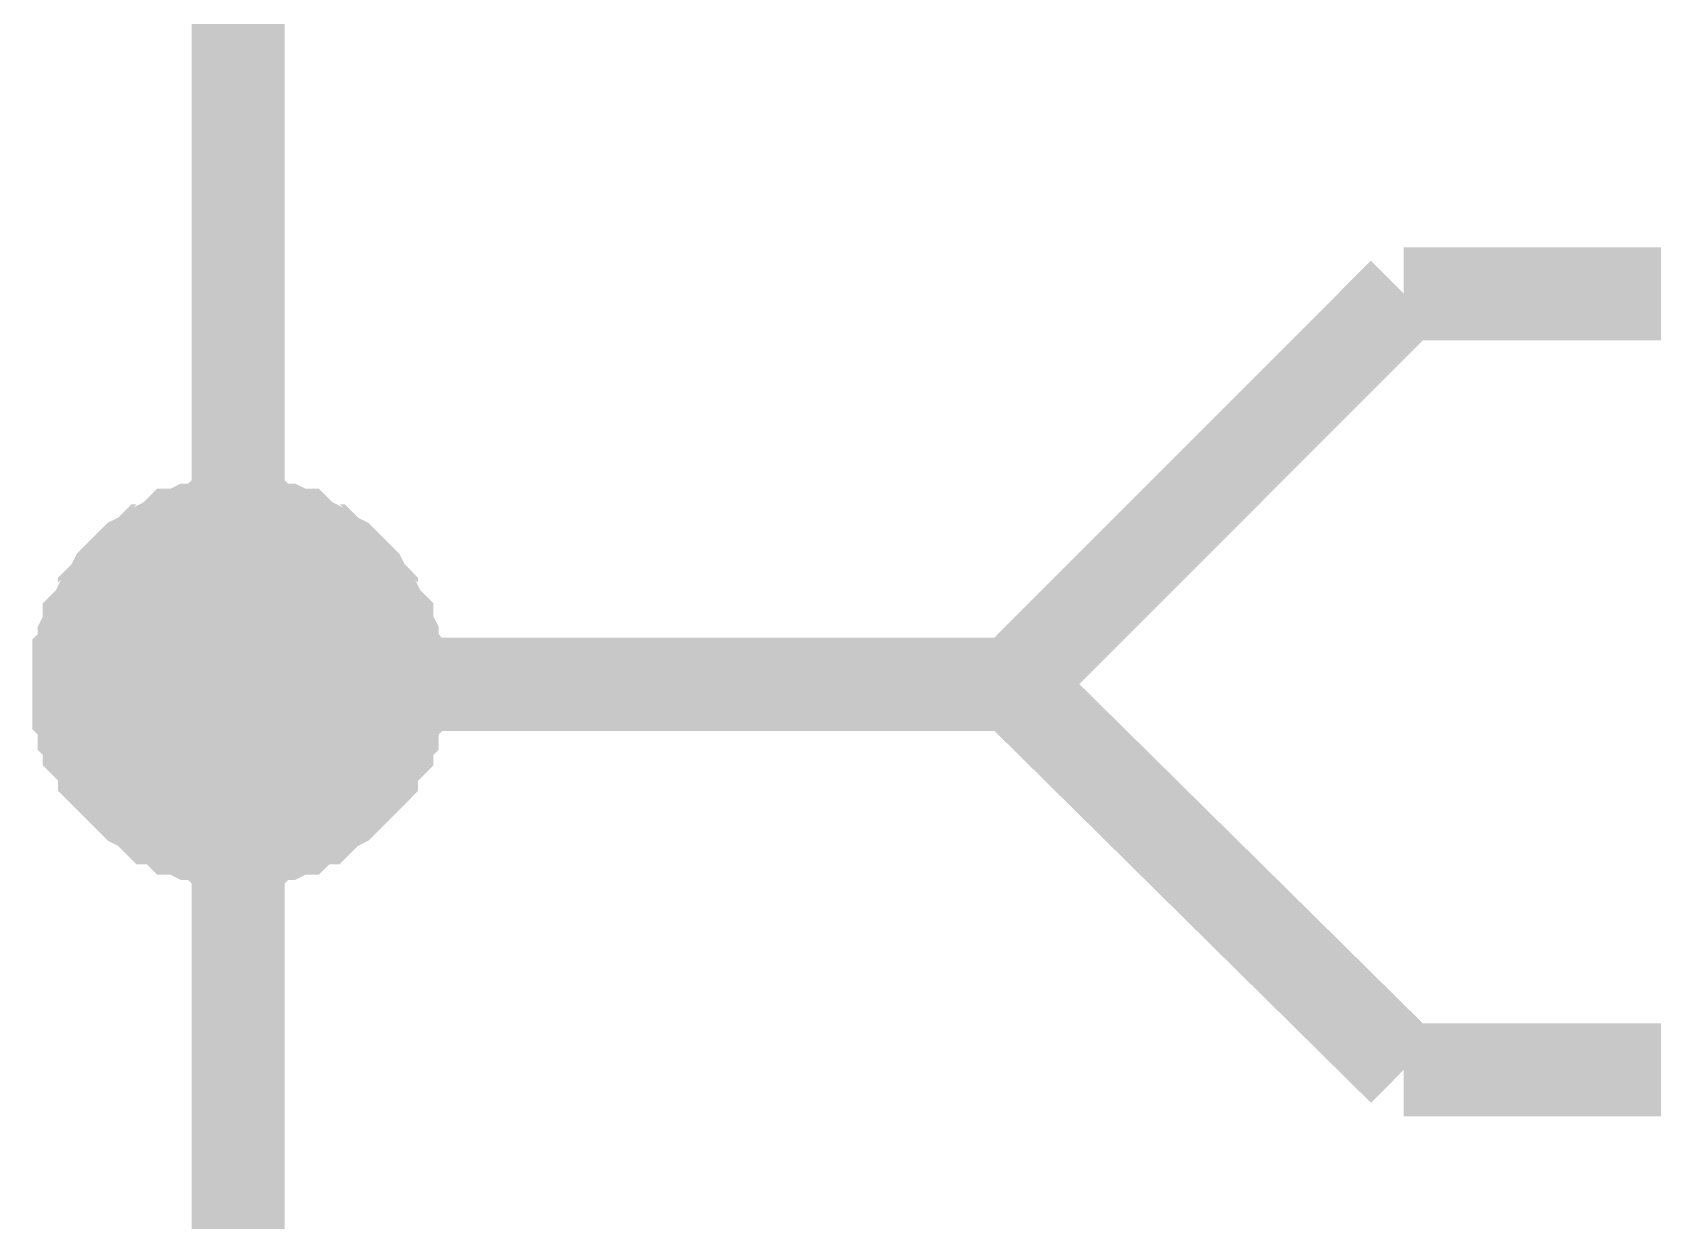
# Model space of a CAD drawing. Header units: millimetres. Extents: x -2024 to 917, y -725 to 13.
# Drawn here: x 612.59 to 617.82, y -383.03 to -379.2 of the extents above; entities that cross this region are included whole.
import ezdxf

# ---------------------------------------------------------------- set-up
doc = ezdxf.new("R2010")
doc.units = ezdxf.units.MM
doc.layers.add('Sheet', color=255, linetype='Continuous')

msp = doc.modelspace()

# ---------------------------------------------------------------- linework, layer by layer
at = {"layer": 'Sheet'}
for points, const_width in [([(613.2575, -366.2973), (613.2575, -370.0397), (613.2575, -373.7985), (613.2575, -377.5408), (613.2575, -381.2997), (613.2575, -385.042), (613.2575, -388.8009), (613.2575, -392.5432), (613.2575, -396.2855)], 0.2997), ([(615.7567, -381.2997), (617.0146, -380.0412)], 0.2997), ([(617.0146, -380.0412), (641.9902, -380.0412)], 0.2997), ([(612.7444, -381.2997), (612.7444, -381.2666), (612.7444, -381.25), (612.7444, -381.2169), (612.761, -381.2003), (612.761, -381.1672), (612.761, -381.1507), (612.7775, -381.1175), (612.7775, -381.101), (612.7941, -381.0844), (612.8106, -381.0513), (612.8272, -381.0347), (612.8272, -381.0182), (612.8437, -381.0016), (612.8603, -380.9685), (612.8768, -380.952), (612.8934, -380.9354), (612.9099, -380.9188), (612.9265, -380.9023), (612.9596, -380.8857), (612.9762, -380.8692), (612.9927, -380.8692), (613.0093, -380.8526), (613.0424, -380.836), (613.0589, -380.8195), (613.0755, -380.8195), (613.1086, -380.8029), (613.1251, -380.8029), (613.1582, -380.8029), (613.1748, -380.7864), (613.2079, -380.7864), (613.2244, -380.7864), (613.2575, -380.7864)], 0.2997), ([(612.7444, -381.2997), (612.7444, -381.2666), (612.7444, -381.25), (612.7444, -381.2169), (612.761, -381.2003), (612.761, -381.1672), (612.761, -381.1507), (612.7775, -381.1175), (612.7775, -381.101), (612.7941, -381.0844), (612.8106, -381.0513), (612.8272, -381.0347), (612.8272, -381.0182), (612.8437, -381.0016), (612.8603, -380.9685), (612.8768, -380.952), (612.8934, -380.9354), (612.9099, -380.9188), (612.9265, -380.9023), (612.9596, -380.8857), (612.9762, -380.8692), (612.9927, -380.8692), (613.0093, -380.8526), (613.0424, -380.836), (613.0589, -380.8195), (613.0755, -380.8195), (613.1086, -380.8029), (613.1251, -380.8029), (613.1582, -380.8029), (613.1748, -380.7864), (613.2079, -380.7864), (613.2244, -380.7864), (613.2575, -380.7864)], 0.2997), ([(612.7444, -381.2997), (612.7444, -381.2666), (612.7444, -381.25), (612.7444, -381.2169), (612.761, -381.2003), (612.761, -381.1672), (612.761, -381.1507), (612.7775, -381.1175), (612.7775, -381.101), (612.7941, -381.0844), (612.8106, -381.0513), (612.8272, -381.0347), (612.8272, -381.0182), (612.8437, -381.0016), (612.8603, -380.9685), (612.8768, -380.952), (612.8934, -380.9354), (612.9099, -380.9188), (612.9265, -380.9023), (612.9596, -380.8857), (612.9762, -380.8692), (612.9927, -380.8692), (613.0093, -380.8526), (613.0424, -380.836), (613.0589, -380.8195), (613.0755, -380.8195), (613.1086, -380.8029), (613.1251, -380.8029), (613.1582, -380.8029), (613.1748, -380.7864), (613.2079, -380.7864), (613.2244, -380.7864), (613.2575, -380.7864)], 0.2997), ([(612.7444, -381.2997), (612.7444, -381.2666), (612.7444, -381.25), (612.7444, -381.2169), (612.761, -381.2003), (612.761, -381.1672), (612.761, -381.1507), (612.7775, -381.1175), (612.7775, -381.101), (612.7941, -381.0844), (612.8106, -381.0513), (612.8272, -381.0347), (612.8272, -381.0182), (612.8437, -381.0016), (612.8603, -380.9685), (612.8768, -380.952), (612.8934, -380.9354), (612.9099, -380.9188), (612.9265, -380.9023), (612.9596, -380.8857), (612.9762, -380.8692), (612.9927, -380.8692), (613.0093, -380.8526), (613.0424, -380.836), (613.0589, -380.8195), (613.0755, -380.8195), (613.1086, -380.8029), (613.1251, -380.8029), (613.1582, -380.8029), (613.1748, -380.7864), (613.2079, -380.7864), (613.2244, -380.7864), (613.2575, -380.7864)], 0.2997), ([(612.7444, -381.2997), (612.7444, -381.2666), (612.7444, -381.25), (612.7444, -381.2169), (612.761, -381.2003), (612.761, -381.1672), (612.761, -381.1507), (612.7775, -381.1175), (612.7775, -381.101), (612.7941, -381.0844), (612.8106, -381.0513), (612.8272, -381.0347), (612.8272, -381.0182), (612.8437, -381.0016), (612.8603, -380.9685), (612.8768, -380.952), (612.8934, -380.9354), (612.9099, -380.9188), (612.9265, -380.9023), (612.9596, -380.8857), (612.9762, -380.8692), (612.9927, -380.8692), (613.0093, -380.8526), (613.0424, -380.836), (613.0589, -380.8195), (613.0755, -380.8195), (613.1086, -380.8029), (613.1251, -380.8029), (613.1582, -380.8029), (613.1748, -380.7864), (613.2079, -380.7864), (613.2244, -380.7864), (613.2575, -380.7864)], 0.2997), ([(613.2575, -380.7864), (613.2575, -380.7864)], 0.2997), ([(613.2575, -380.7864), (613.2906, -380.7864), (613.3072, -380.7864), (613.3403, -380.7864), (613.3568, -380.8029), (613.3899, -380.8029), (613.4065, -380.8029), (613.4396, -380.8195), (613.4561, -380.8195), (613.4727, -380.836), (613.5058, -380.8526), (613.5223, -380.8692), (613.5389, -380.8692), (613.5554, -380.8857), (613.5885, -380.9023), (613.6051, -380.9188), (613.6216, -380.9354), (613.6382, -380.952), (613.6547, -380.9685), (613.6713, -381.0016), (613.6878, -381.0182), (613.6878, -381.0347), (613.7044, -381.0513), (613.721, -381.0844), (613.7375, -381.101), (613.7375, -381.1175), (613.7541, -381.1507), (613.7541, -381.1672), (613.7541, -381.2003), (613.7706, -381.2169), (613.7706, -381.25), (613.7706, -381.2666), (613.7706, -381.2997)], 0.2997), ([(613.2575, -380.7864), (613.2575, -380.7864)], 0.2997), ([(613.2575, -380.7864), (613.2906, -380.7864), (613.3072, -380.7864), (613.3403, -380.7864), (613.3568, -380.8029), (613.3899, -380.8029), (613.4065, -380.8029), (613.4396, -380.8195), (613.4561, -380.8195), (613.4727, -380.836), (613.5058, -380.8526), (613.5223, -380.8692), (613.5389, -380.8692), (613.5554, -380.8857), (613.5885, -380.9023), (613.6051, -380.9188), (613.6216, -380.9354), (613.6382, -380.952), (613.6547, -380.9685), (613.6713, -381.0016), (613.6878, -381.0182), (613.6878, -381.0347), (613.7044, -381.0513), (613.721, -381.0844), (613.7375, -381.101), (613.7375, -381.1175), (613.7541, -381.1507), (613.7541, -381.1672), (613.7541, -381.2003), (613.7706, -381.2169), (613.7706, -381.25), (613.7706, -381.2666), (613.7706, -381.2997)], 0.2997), ([(613.2575, -380.7864), (613.2575, -380.7864)], 0.2997), ([(613.2575, -380.7864), (613.2906, -380.7864), (613.3072, -380.7864), (613.3403, -380.7864), (613.3568, -380.8029), (613.3899, -380.8029), (613.4065, -380.8029), (613.4396, -380.8195), (613.4561, -380.8195), (613.4727, -380.836), (613.5058, -380.8526), (613.5223, -380.8692), (613.5389, -380.8692), (613.5554, -380.8857), (613.5885, -380.9023), (613.6051, -380.9188), (613.6216, -380.9354), (613.6382, -380.952), (613.6547, -380.9685), (613.6713, -381.0016), (613.6878, -381.0182), (613.6878, -381.0347), (613.7044, -381.0513), (613.721, -381.0844), (613.7375, -381.101), (613.7375, -381.1175), (613.7541, -381.1507), (613.7541, -381.1672), (613.7541, -381.2003), (613.7706, -381.2169), (613.7706, -381.25), (613.7706, -381.2666), (613.7706, -381.2997)], 0.2997), ([(613.2575, -380.7864), (613.2575, -380.7864)], 0.2997), ([(613.2575, -380.7864), (613.2906, -380.7864), (613.3072, -380.7864), (613.3403, -380.7864), (613.3568, -380.8029), (613.3899, -380.8029), (613.4065, -380.8029), (613.4396, -380.8195), (613.4561, -380.8195), (613.4727, -380.836), (613.5058, -380.8526), (613.5223, -380.8692), (613.5389, -380.8692), (613.5554, -380.8857), (613.5885, -380.9023), (613.6051, -380.9188), (613.6216, -380.9354), (613.6382, -380.952), (613.6547, -380.9685), (613.6713, -381.0016), (613.6878, -381.0182), (613.6878, -381.0347), (613.7044, -381.0513), (613.721, -381.0844), (613.7375, -381.101), (613.7375, -381.1175), (613.7541, -381.1507), (613.7541, -381.1672), (613.7541, -381.2003), (613.7706, -381.2169), (613.7706, -381.25), (613.7706, -381.2666), (613.7706, -381.2997)], 0.2997), ([(613.2575, -380.7864), (613.2575, -380.7864)], 0.2997), ([(613.2575, -380.7864), (613.2906, -380.7864), (613.3072, -380.7864), (613.3403, -380.7864), (613.3568, -380.8029), (613.3899, -380.8029), (613.4065, -380.8029), (613.4396, -380.8195), (613.4561, -380.8195), (613.4727, -380.836), (613.5058, -380.8526), (613.5223, -380.8692), (613.5389, -380.8692), (613.5554, -380.8857), (613.5885, -380.9023), (613.6051, -380.9188), (613.6216, -380.9354), (613.6382, -380.952), (613.6547, -380.9685), (613.6713, -381.0016), (613.6878, -381.0182), (613.6878, -381.0347), (613.7044, -381.0513), (613.721, -381.0844), (613.7375, -381.101), (613.7375, -381.1175), (613.7541, -381.1507), (613.7541, -381.1672), (613.7541, -381.2003), (613.7706, -381.2169), (613.7706, -381.25), (613.7706, -381.2666), (613.7706, -381.2997)], 0.2997), ([(612.7444, -381.2997), (612.7444, -381.2666), (612.7444, -381.25), (612.7444, -381.2169), (612.761, -381.2003), (612.761, -381.1672), (612.761, -381.1507), (612.7775, -381.1175), (612.7775, -381.101), (612.7941, -381.0844), (612.8106, -381.0513), (612.8272, -381.0347), (612.8272, -381.0182), (612.8437, -381.0016), (612.8603, -380.9685), (612.8768, -380.952), (612.8934, -380.9354), (612.9099, -380.9188), (612.9265, -380.9023), (612.9596, -380.8857), (612.9762, -380.8692), (612.9927, -380.8692), (613.0093, -380.8526), (613.0424, -380.836), (613.0589, -380.8195), (613.0755, -380.8195), (613.1086, -380.8029), (613.1251, -380.8029), (613.1582, -380.8029), (613.1748, -380.7864), (613.2079, -380.7864), (613.2244, -380.7864), (613.2575, -380.7864)], 0.0991), ([(612.7444, -381.2997), (612.7444, -381.2666), (612.7444, -381.25), (612.7444, -381.2169), (612.761, -381.2003), (612.761, -381.1672), (612.761, -381.1507), (612.7775, -381.1175), (612.7775, -381.101), (612.7941, -381.0844), (612.8106, -381.0513), (612.8272, -381.0347), (612.8272, -381.0182), (612.8437, -381.0016), (612.8603, -380.9685), (612.8768, -380.952), (612.8934, -380.9354), (612.9099, -380.9188), (612.9265, -380.9023), (612.9596, -380.8857), (612.9762, -380.8692), (612.9927, -380.8692), (613.0093, -380.8526), (613.0424, -380.836), (613.0589, -380.8195), (613.0755, -380.8195), (613.1086, -380.8029), (613.1251, -380.8029), (613.1582, -380.8029), (613.1748, -380.7864), (613.2079, -380.7864), (613.2244, -380.7864), (613.2575, -380.7864)], 0.0991), ([(612.7444, -381.2997), (612.7444, -381.2666), (612.7444, -381.25), (612.7444, -381.2169), (612.761, -381.2003), (612.761, -381.1672), (612.761, -381.1507), (612.7775, -381.1175), (612.7775, -381.101), (612.7941, -381.0844), (612.8106, -381.0513), (612.8272, -381.0347), (612.8272, -381.0182), (612.8437, -381.0016), (612.8603, -380.9685), (612.8768, -380.952), (612.8934, -380.9354), (612.9099, -380.9188), (612.9265, -380.9023), (612.9596, -380.8857), (612.9762, -380.8692), (612.9927, -380.8692), (613.0093, -380.8526), (613.0424, -380.836), (613.0589, -380.8195), (613.0755, -380.8195), (613.1086, -380.8029), (613.1251, -380.8029), (613.1582, -380.8029), (613.1748, -380.7864), (613.2079, -380.7864), (613.2244, -380.7864), (613.2575, -380.7864)], 0.0991), ([(612.7444, -381.2997), (612.7444, -381.2666), (612.7444, -381.25), (612.7444, -381.2169), (612.761, -381.2003), (612.761, -381.1672), (612.761, -381.1507), (612.7775, -381.1175), (612.7775, -381.101), (612.7941, -381.0844), (612.8106, -381.0513), (612.8272, -381.0347), (612.8272, -381.0182), (612.8437, -381.0016), (612.8603, -380.9685), (612.8768, -380.952), (612.8934, -380.9354), (612.9099, -380.9188), (612.9265, -380.9023), (612.9596, -380.8857), (612.9762, -380.8692), (612.9927, -380.8692), (613.0093, -380.8526), (613.0424, -380.836), (613.0589, -380.8195), (613.0755, -380.8195), (613.1086, -380.8029), (613.1251, -380.8029), (613.1582, -380.8029), (613.1748, -380.7864), (613.2079, -380.7864), (613.2244, -380.7864), (613.2575, -380.7864)], 0.0991), ([(612.7444, -381.2997), (612.7444, -381.2666), (612.7444, -381.25), (612.7444, -381.2169), (612.761, -381.2003), (612.761, -381.1672), (612.761, -381.1507), (612.7775, -381.1175), (612.7775, -381.101), (612.7941, -381.0844), (612.8106, -381.0513), (612.8272, -381.0347), (612.8272, -381.0182), (612.8437, -381.0016), (612.8603, -380.9685), (612.8768, -380.952), (612.8934, -380.9354), (612.9099, -380.9188), (612.9265, -380.9023), (612.9596, -380.8857), (612.9762, -380.8692), (612.9927, -380.8692), (613.0093, -380.8526), (613.0424, -380.836), (613.0589, -380.8195), (613.0755, -380.8195), (613.1086, -380.8029), (613.1251, -380.8029), (613.1582, -380.8029), (613.1748, -380.7864), (613.2079, -380.7864), (613.2244, -380.7864), (613.2575, -380.7864)], 0.0991), ([(613.2575, -380.7864), (613.2575, -380.7864)], 0.0991), ([(613.2575, -380.7864), (613.2906, -380.7864), (613.3072, -380.7864), (613.3403, -380.7864), (613.3568, -380.8029), (613.3899, -380.8029), (613.4065, -380.8029), (613.4396, -380.8195), (613.4561, -380.8195), (613.4727, -380.836), (613.5058, -380.8526), (613.5223, -380.8692), (613.5389, -380.8692), (613.5554, -380.8857), (613.5885, -380.9023), (613.6051, -380.9188), (613.6216, -380.9354), (613.6382, -380.952), (613.6547, -380.9685), (613.6713, -381.0016), (613.6878, -381.0182), (613.6878, -381.0347), (613.7044, -381.0513), (613.721, -381.0844), (613.7375, -381.101), (613.7375, -381.1175), (613.7541, -381.1507), (613.7541, -381.1672), (613.7541, -381.2003), (613.7706, -381.2169), (613.7706, -381.25), (613.7706, -381.2666), (613.7706, -381.2997)], 0.0991), ([(613.2575, -380.7864), (613.2575, -380.7864)], 0.0991), ([(613.2575, -380.7864), (613.2906, -380.7864), (613.3072, -380.7864), (613.3403, -380.7864), (613.3568, -380.8029), (613.3899, -380.8029), (613.4065, -380.8029), (613.4396, -380.8195), (613.4561, -380.8195), (613.4727, -380.836), (613.5058, -380.8526), (613.5223, -380.8692), (613.5389, -380.8692), (613.5554, -380.8857), (613.5885, -380.9023), (613.6051, -380.9188), (613.6216, -380.9354), (613.6382, -380.952), (613.6547, -380.9685), (613.6713, -381.0016), (613.6878, -381.0182), (613.6878, -381.0347), (613.7044, -381.0513), (613.721, -381.0844), (613.7375, -381.101), (613.7375, -381.1175), (613.7541, -381.1507), (613.7541, -381.1672), (613.7541, -381.2003), (613.7706, -381.2169), (613.7706, -381.25), (613.7706, -381.2666), (613.7706, -381.2997)], 0.0991), ([(613.2575, -380.7864), (613.2575, -380.7864)], 0.0991), ([(613.2575, -380.7864), (613.2906, -380.7864), (613.3072, -380.7864), (613.3403, -380.7864), (613.3568, -380.8029), (613.3899, -380.8029), (613.4065, -380.8029), (613.4396, -380.8195), (613.4561, -380.8195), (613.4727, -380.836), (613.5058, -380.8526), (613.5223, -380.8692), (613.5389, -380.8692), (613.5554, -380.8857), (613.5885, -380.9023), (613.6051, -380.9188), (613.6216, -380.9354), (613.6382, -380.952), (613.6547, -380.9685), (613.6713, -381.0016), (613.6878, -381.0182), (613.6878, -381.0347), (613.7044, -381.0513), (613.721, -381.0844), (613.7375, -381.101), (613.7375, -381.1175), (613.7541, -381.1507), (613.7541, -381.1672), (613.7541, -381.2003), (613.7706, -381.2169), (613.7706, -381.25), (613.7706, -381.2666), (613.7706, -381.2997)], 0.0991), ([(613.2575, -380.7864), (613.2575, -380.7864)], 0.0991), ([(613.2575, -380.7864), (613.2906, -380.7864), (613.3072, -380.7864), (613.3403, -380.7864), (613.3568, -380.8029), (613.3899, -380.8029), (613.4065, -380.8029), (613.4396, -380.8195), (613.4561, -380.8195), (613.4727, -380.836), (613.5058, -380.8526), (613.5223, -380.8692), (613.5389, -380.8692), (613.5554, -380.8857), (613.5885, -380.9023), (613.6051, -380.9188), (613.6216, -380.9354), (613.6382, -380.952), (613.6547, -380.9685), (613.6713, -381.0016), (613.6878, -381.0182), (613.6878, -381.0347), (613.7044, -381.0513), (613.721, -381.0844), (613.7375, -381.101), (613.7375, -381.1175), (613.7541, -381.1507), (613.7541, -381.1672), (613.7541, -381.2003), (613.7706, -381.2169), (613.7706, -381.25), (613.7706, -381.2666), (613.7706, -381.2997)], 0.0991), ([(613.2575, -380.7864), (613.2575, -380.7864)], 0.0991), ([(613.2575, -380.7864), (613.2906, -380.7864), (613.3072, -380.7864), (613.3403, -380.7864), (613.3568, -380.8029), (613.3899, -380.8029), (613.4065, -380.8029), (613.4396, -380.8195), (613.4561, -380.8195), (613.4727, -380.836), (613.5058, -380.8526), (613.5223, -380.8692), (613.5389, -380.8692), (613.5554, -380.8857), (613.5885, -380.9023), (613.6051, -380.9188), (613.6216, -380.9354), (613.6382, -380.952), (613.6547, -380.9685), (613.6713, -381.0016), (613.6878, -381.0182), (613.6878, -381.0347), (613.7044, -381.0513), (613.721, -381.0844), (613.7375, -381.101), (613.7375, -381.1175), (613.7541, -381.1507), (613.7541, -381.1672), (613.7541, -381.2003), (613.7706, -381.2169), (613.7706, -381.25), (613.7706, -381.2666), (613.7706, -381.2997)], 0.0991), ([(613.2575, -381.7965), (613.2244, -381.7965), (613.2079, -381.7965), (613.1748, -381.7965), (613.1582, -381.7799), (613.1251, -381.7799), (613.1086, -381.7799), (613.0755, -381.7633), (613.0589, -381.7633), (613.0424, -381.7468), (613.0093, -381.7302), (612.9927, -381.7302), (612.9762, -381.7137), (612.9596, -381.6971), (612.9265, -381.6805), (612.9099, -381.664), (612.8934, -381.6474), (612.8768, -381.6309), (612.8603, -381.6143), (612.8437, -381.5978), (612.8272, -381.5812), (612.8272, -381.5646), (612.8106, -381.5315), (612.7941, -381.515), (612.7775, -381.4984), (612.7775, -381.4653), (612.761, -381.4487), (612.761, -381.4322), (612.761, -381.399), (612.7444, -381.3825), (612.7444, -381.3494), (612.7444, -381.3328), (612.7444, -381.2997)], 0.2997), ([(612.7444, -381.2997), (612.7444, -381.2997)], 0.2997), ([(613.2575, -381.7965), (613.2244, -381.7965), (613.2079, -381.7965), (613.1748, -381.7965), (613.1582, -381.7799), (613.1251, -381.7799), (613.1086, -381.7799), (613.0755, -381.7633), (613.0589, -381.7633), (613.0424, -381.7468), (613.0093, -381.7302), (612.9927, -381.7302), (612.9762, -381.7137), (612.9596, -381.6971), (612.9265, -381.6805), (612.9099, -381.664), (612.8934, -381.6474), (612.8768, -381.6309), (612.8603, -381.6143), (612.8437, -381.5978), (612.8272, -381.5812), (612.8272, -381.5646), (612.8106, -381.5315), (612.7941, -381.515), (612.7775, -381.4984), (612.7775, -381.4653), (612.761, -381.4487), (612.761, -381.4322), (612.761, -381.399), (612.7444, -381.3825), (612.7444, -381.3494), (612.7444, -381.3328), (612.7444, -381.2997)], 0.2997), ([(612.7444, -381.2997), (612.7444, -381.2997)], 0.2997), ([(613.2575, -381.7965), (613.2244, -381.7965), (613.2079, -381.7965), (613.1748, -381.7965), (613.1582, -381.7799), (613.1251, -381.7799), (613.1086, -381.7799), (613.0755, -381.7633), (613.0589, -381.7633), (613.0424, -381.7468), (613.0093, -381.7302), (612.9927, -381.7302), (612.9762, -381.7137), (612.9596, -381.6971), (612.9265, -381.6805), (612.9099, -381.664), (612.8934, -381.6474), (612.8768, -381.6309), (612.8603, -381.6143), (612.8437, -381.5978), (612.8272, -381.5812), (612.8272, -381.5646), (612.8106, -381.5315), (612.7941, -381.515), (612.7775, -381.4984), (612.7775, -381.4653), (612.761, -381.4487), (612.761, -381.4322), (612.761, -381.399), (612.7444, -381.3825), (612.7444, -381.3494), (612.7444, -381.3328), (612.7444, -381.2997)], 0.2997), ([(612.7444, -381.2997), (612.7444, -381.2997)], 0.2997), ([(613.2575, -381.7965), (613.2244, -381.7965), (613.2079, -381.7965), (613.1748, -381.7965), (613.1582, -381.7799), (613.1251, -381.7799), (613.1086, -381.7799), (613.0755, -381.7633), (613.0589, -381.7633), (613.0424, -381.7468), (613.0093, -381.7302), (612.9927, -381.7302), (612.9762, -381.7137), (612.9596, -381.6971), (612.9265, -381.6805), (612.9099, -381.664), (612.8934, -381.6474), (612.8768, -381.6309), (612.8603, -381.6143), (612.8437, -381.5978), (612.8272, -381.5812), (612.8272, -381.5646), (612.8106, -381.5315), (612.7941, -381.515), (612.7775, -381.4984), (612.7775, -381.4653), (612.761, -381.4487), (612.761, -381.4322), (612.761, -381.399), (612.7444, -381.3825), (612.7444, -381.3494), (612.7444, -381.3328), (612.7444, -381.2997)], 0.2997), ([(612.7444, -381.2997), (612.7444, -381.2997)], 0.2997), ([(613.2575, -381.7965), (613.2244, -381.7965), (613.2079, -381.7965), (613.1748, -381.7965), (613.1582, -381.7799), (613.1251, -381.7799), (613.1086, -381.7799), (613.0755, -381.7633), (613.0589, -381.7633), (613.0424, -381.7468), (613.0093, -381.7302), (612.9927, -381.7302), (612.9762, -381.7137), (612.9596, -381.6971), (612.9265, -381.6805), (612.9099, -381.664), (612.8934, -381.6474), (612.8768, -381.6309), (612.8603, -381.6143), (612.8437, -381.5978), (612.8272, -381.5812), (612.8272, -381.5646), (612.8106, -381.5315), (612.7941, -381.515), (612.7775, -381.4984), (612.7775, -381.4653), (612.761, -381.4487), (612.761, -381.4322), (612.761, -381.399), (612.7444, -381.3825), (612.7444, -381.3494), (612.7444, -381.3328), (612.7444, -381.2997)], 0.2997), ([(612.7444, -381.2997), (612.7444, -381.2997)], 0.2997), ([(613.7706, -381.2997), (613.7706, -381.3328), (613.7706, -381.3494), (613.7706, -381.3825), (613.7541, -381.399), (613.7541, -381.4322), (613.7541, -381.4487), (613.7375, -381.4653), (613.7375, -381.4984), (613.721, -381.515), (613.7044, -381.5315), (613.6878, -381.5646), (613.6878, -381.5812), (613.6713, -381.5978), (613.6547, -381.6143), (613.6382, -381.6309), (613.6216, -381.6474), (613.6051, -381.664), (613.5885, -381.6805), (613.5554, -381.6971), (613.5389, -381.7137), (613.5223, -381.7302), (613.5058, -381.7302), (613.4727, -381.7468), (613.4561, -381.7633), (613.4396, -381.7633), (613.4065, -381.7799), (613.3899, -381.7799), (613.3568, -381.7799), (613.3403, -381.7965), (613.3072, -381.7965), (613.2906, -381.7965), (613.2575, -381.7965)], 0.2997), ([(615.7567, -381.2997), (613.2575, -381.2997)], 0.2997), ([(613.7706, -381.2997), (613.7706, -381.3328), (613.7706, -381.3494), (613.7706, -381.3825), (613.7541, -381.399), (613.7541, -381.4322), (613.7541, -381.4487), (613.7375, -381.4653), (613.7375, -381.4984), (613.721, -381.515), (613.7044, -381.5315), (613.6878, -381.5646), (613.6878, -381.5812), (613.6713, -381.5978), (613.6547, -381.6143), (613.6382, -381.6309), (613.6216, -381.6474), (613.6051, -381.664), (613.5885, -381.6805), (613.5554, -381.6971), (613.5389, -381.7137), (613.5223, -381.7302), (613.5058, -381.7302), (613.4727, -381.7468), (613.4561, -381.7633), (613.4396, -381.7633), (613.4065, -381.7799), (613.3899, -381.7799), (613.3568, -381.7799), (613.3403, -381.7965), (613.3072, -381.7965), (613.2906, -381.7965), (613.2575, -381.7965)], 0.2997), ([(613.7706, -381.2997), (613.7706, -381.3328), (613.7706, -381.3494), (613.7706, -381.3825), (613.7541, -381.399), (613.7541, -381.4322), (613.7541, -381.4487), (613.7375, -381.4653), (613.7375, -381.4984), (613.721, -381.515), (613.7044, -381.5315), (613.6878, -381.5646), (613.6878, -381.5812), (613.6713, -381.5978), (613.6547, -381.6143), (613.6382, -381.6309), (613.6216, -381.6474), (613.6051, -381.664), (613.5885, -381.6805), (613.5554, -381.6971), (613.5389, -381.7137), (613.5223, -381.7302), (613.5058, -381.7302), (613.4727, -381.7468), (613.4561, -381.7633), (613.4396, -381.7633), (613.4065, -381.7799), (613.3899, -381.7799), (613.3568, -381.7799), (613.3403, -381.7965), (613.3072, -381.7965), (613.2906, -381.7965), (613.2575, -381.7965)], 0.2997), ([(613.7706, -381.2997), (613.7706, -381.3328), (613.7706, -381.3494), (613.7706, -381.3825), (613.7541, -381.399), (613.7541, -381.4322), (613.7541, -381.4487), (613.7375, -381.4653), (613.7375, -381.4984), (613.721, -381.515), (613.7044, -381.5315), (613.6878, -381.5646), (613.6878, -381.5812), (613.6713, -381.5978), (613.6547, -381.6143), (613.6382, -381.6309), (613.6216, -381.6474), (613.6051, -381.664), (613.5885, -381.6805), (613.5554, -381.6971), (613.5389, -381.7137), (613.5223, -381.7302), (613.5058, -381.7302), (613.4727, -381.7468), (613.4561, -381.7633), (613.4396, -381.7633), (613.4065, -381.7799), (613.3899, -381.7799), (613.3568, -381.7799), (613.3403, -381.7965), (613.3072, -381.7965), (613.2906, -381.7965), (613.2575, -381.7965)], 0.2997), ([(613.7706, -381.2997), (613.7706, -381.3328), (613.7706, -381.3494), (613.7706, -381.3825), (613.7541, -381.399), (613.7541, -381.4322), (613.7541, -381.4487), (613.7375, -381.4653), (613.7375, -381.4984), (613.721, -381.515), (613.7044, -381.5315), (613.6878, -381.5646), (613.6878, -381.5812), (613.6713, -381.5978), (613.6547, -381.6143), (613.6382, -381.6309), (613.6216, -381.6474), (613.6051, -381.664), (613.5885, -381.6805), (613.5554, -381.6971), (613.5389, -381.7137), (613.5223, -381.7302), (613.5058, -381.7302), (613.4727, -381.7468), (613.4561, -381.7633), (613.4396, -381.7633), (613.4065, -381.7799), (613.3899, -381.7799), (613.3568, -381.7799), (613.3403, -381.7965), (613.3072, -381.7965), (613.2906, -381.7965), (613.2575, -381.7965)], 0.2997), ([(613.7706, -381.2997), (613.7706, -381.2997), (613.7706, -381.2997), (613.7706, -381.2997), (613.7706, -381.2997), (613.7706, -381.2997), (613.7706, -381.2997), (613.7706, -381.2997), (613.7706, -381.2997), (613.7706, -381.2997), (613.7706, -381.2997), (613.7706, -381.2997), (613.7706, -381.2997), (613.7706, -381.2997), (613.7706, -381.2997), (613.7706, -381.2997), (613.7706, -381.2997), (613.7706, -381.2997), (613.7706, -381.2997), (613.7706, -381.2997), (613.7706, -381.2997), (613.7706, -381.2997), (613.7706, -381.2997), (613.7706, -381.2997), (613.7706, -381.2997), (613.7706, -381.2997), (613.7706, -381.2997), (613.7706, -381.2997), (613.7706, -381.2997), (613.7706, -381.2997), (613.7706, -381.2997), (613.7706, -381.2997), (613.7706, -381.2997)], 0.2997), ([(613.7706, -381.2997), (613.7706, -381.2997)], 0.2997), ([(613.7706, -381.2997), (613.7706, -381.2997), (613.7706, -381.2997), (613.7706, -381.2997), (613.7706, -381.2997), (613.7706, -381.2997), (613.7706, -381.2997), (613.7706, -381.2997), (613.7706, -381.2997), (613.7706, -381.2997), (613.7706, -381.2997), (613.7706, -381.2997), (613.7706, -381.2997), (613.7706, -381.2997), (613.7706, -381.2997), (613.7706, -381.2997), (613.7706, -381.2997), (613.7706, -381.2997), (613.7706, -381.2997), (613.7706, -381.2997), (613.7706, -381.2997), (613.7706, -381.2997), (613.7706, -381.2997), (613.7706, -381.2997), (613.7706, -381.2997), (613.7706, -381.2997), (613.7706, -381.2997), (613.7706, -381.2997), (613.7706, -381.2997), (613.7706, -381.2997), (613.7706, -381.2997), (613.7706, -381.2997), (613.7706, -381.2997)], 0.2997), ([(613.7706, -381.2997), (613.7706, -381.2997)], 0.2997), ([(613.7706, -381.2997), (613.7706, -381.2997), (613.7706, -381.2997), (613.7706, -381.2997), (613.7706, -381.2997), (613.7706, -381.2997), (613.7706, -381.2997), (613.7706, -381.2997), (613.7706, -381.2997), (613.7706, -381.2997), (613.7706, -381.2997), (613.7706, -381.2997), (613.7706, -381.2997), (613.7706, -381.2997), (613.7706, -381.2997), (613.7706, -381.2997), (613.7706, -381.2997), (613.7706, -381.2997), (613.7706, -381.2997), (613.7706, -381.2997), (613.7706, -381.2997), (613.7706, -381.2997), (613.7706, -381.2997), (613.7706, -381.2997), (613.7706, -381.2997), (613.7706, -381.2997), (613.7706, -381.2997), (613.7706, -381.2997), (613.7706, -381.2997), (613.7706, -381.2997), (613.7706, -381.2997), (613.7706, -381.2997), (613.7706, -381.2997)], 0.2997), ([(613.7706, -381.2997), (613.7706, -381.2997)], 0.2997), ([(613.7706, -381.2997), (613.7706, -381.2997), (613.7706, -381.2997), (613.7706, -381.2997), (613.7706, -381.2997), (613.7706, -381.2997), (613.7706, -381.2997), (613.7706, -381.2997), (613.7706, -381.2997), (613.7706, -381.2997), (613.7706, -381.2997), (613.7706, -381.2997), (613.7706, -381.2997), (613.7706, -381.2997), (613.7706, -381.2997), (613.7706, -381.2997), (613.7706, -381.2997), (613.7706, -381.2997), (613.7706, -381.2997), (613.7706, -381.2997), (613.7706, -381.2997), (613.7706, -381.2997), (613.7706, -381.2997), (613.7706, -381.2997), (613.7706, -381.2997), (613.7706, -381.2997), (613.7706, -381.2997), (613.7706, -381.2997), (613.7706, -381.2997), (613.7706, -381.2997), (613.7706, -381.2997), (613.7706, -381.2997), (613.7706, -381.2997)], 0.2997), ([(613.7706, -381.2997), (613.7706, -381.2997)], 0.2997), ([(613.7706, -381.2997), (613.7706, -381.2997), (613.7706, -381.2997), (613.7706, -381.2997), (613.7706, -381.2997), (613.7706, -381.2997), (613.7706, -381.2997), (613.7706, -381.2997), (613.7706, -381.2997), (613.7706, -381.2997), (613.7706, -381.2997), (613.7706, -381.2997), (613.7706, -381.2997), (613.7706, -381.2997), (613.7706, -381.2997), (613.7706, -381.2997), (613.7706, -381.2997), (613.7706, -381.2997), (613.7706, -381.2997), (613.7706, -381.2997), (613.7706, -381.2997), (613.7706, -381.2997), (613.7706, -381.2997), (613.7706, -381.2997), (613.7706, -381.2997), (613.7706, -381.2997), (613.7706, -381.2997), (613.7706, -381.2997), (613.7706, -381.2997), (613.7706, -381.2997), (613.7706, -381.2997), (613.7706, -381.2997), (613.7706, -381.2997)], 0.2997), ([(613.7706, -381.2997), (613.7706, -381.2997)], 0.2997), ([(617.0146, -382.5416), (615.7567, -381.2997)], 0.2997), ([(613.2575, -381.7965), (613.2244, -381.7965), (613.2079, -381.7965), (613.1748, -381.7965), (613.1582, -381.7799), (613.1251, -381.7799), (613.1086, -381.7799), (613.0755, -381.7633), (613.0589, -381.7633), (613.0424, -381.7468), (613.0093, -381.7302), (612.9927, -381.7302), (612.9762, -381.7137), (612.9596, -381.6971), (612.9265, -381.6805), (612.9099, -381.664), (612.8934, -381.6474), (612.8768, -381.6309), (612.8603, -381.6143), (612.8437, -381.5978), (612.8272, -381.5812), (612.8272, -381.5646), (612.8106, -381.5315), (612.7941, -381.515), (612.7775, -381.4984), (612.7775, -381.4653), (612.761, -381.4487), (612.761, -381.4322), (612.761, -381.399), (612.7444, -381.3825), (612.7444, -381.3494), (612.7444, -381.3328), (612.7444, -381.2997)], 0.0991), ([(612.7444, -381.2997), (612.7444, -381.2997)], 0.0991), ([(613.2575, -381.7965), (613.2244, -381.7965), (613.2079, -381.7965), (613.1748, -381.7965), (613.1582, -381.7799), (613.1251, -381.7799), (613.1086, -381.7799), (613.0755, -381.7633), (613.0589, -381.7633), (613.0424, -381.7468), (613.0093, -381.7302), (612.9927, -381.7302), (612.9762, -381.7137), (612.9596, -381.6971), (612.9265, -381.6805), (612.9099, -381.664), (612.8934, -381.6474), (612.8768, -381.6309), (612.8603, -381.6143), (612.8437, -381.5978), (612.8272, -381.5812), (612.8272, -381.5646), (612.8106, -381.5315), (612.7941, -381.515), (612.7775, -381.4984), (612.7775, -381.4653), (612.761, -381.4487), (612.761, -381.4322), (612.761, -381.399), (612.7444, -381.3825), (612.7444, -381.3494), (612.7444, -381.3328), (612.7444, -381.2997)], 0.0991), ([(612.7444, -381.2997), (612.7444, -381.2997)], 0.0991), ([(613.2575, -381.7965), (613.2244, -381.7965), (613.2079, -381.7965), (613.1748, -381.7965), (613.1582, -381.7799), (613.1251, -381.7799), (613.1086, -381.7799), (613.0755, -381.7633), (613.0589, -381.7633), (613.0424, -381.7468), (613.0093, -381.7302), (612.9927, -381.7302), (612.9762, -381.7137), (612.9596, -381.6971), (612.9265, -381.6805), (612.9099, -381.664), (612.8934, -381.6474), (612.8768, -381.6309), (612.8603, -381.6143), (612.8437, -381.5978), (612.8272, -381.5812), (612.8272, -381.5646), (612.8106, -381.5315), (612.7941, -381.515), (612.7775, -381.4984), (612.7775, -381.4653), (612.761, -381.4487), (612.761, -381.4322), (612.761, -381.399), (612.7444, -381.3825), (612.7444, -381.3494), (612.7444, -381.3328), (612.7444, -381.2997)], 0.0991), ([(612.7444, -381.2997), (612.7444, -381.2997)], 0.0991), ([(613.2575, -381.7965), (613.2244, -381.7965), (613.2079, -381.7965), (613.1748, -381.7965), (613.1582, -381.7799), (613.1251, -381.7799), (613.1086, -381.7799), (613.0755, -381.7633), (613.0589, -381.7633), (613.0424, -381.7468), (613.0093, -381.7302), (612.9927, -381.7302), (612.9762, -381.7137), (612.9596, -381.6971), (612.9265, -381.6805), (612.9099, -381.664), (612.8934, -381.6474), (612.8768, -381.6309), (612.8603, -381.6143), (612.8437, -381.5978), (612.8272, -381.5812), (612.8272, -381.5646), (612.8106, -381.5315), (612.7941, -381.515), (612.7775, -381.4984), (612.7775, -381.4653), (612.761, -381.4487), (612.761, -381.4322), (612.761, -381.399), (612.7444, -381.3825), (612.7444, -381.3494), (612.7444, -381.3328), (612.7444, -381.2997)], 0.0991), ([(612.7444, -381.2997), (612.7444, -381.2997)], 0.0991), ([(613.2575, -381.7965), (613.2244, -381.7965), (613.2079, -381.7965), (613.1748, -381.7965), (613.1582, -381.7799), (613.1251, -381.7799), (613.1086, -381.7799), (613.0755, -381.7633), (613.0589, -381.7633), (613.0424, -381.7468), (613.0093, -381.7302), (612.9927, -381.7302), (612.9762, -381.7137), (612.9596, -381.6971), (612.9265, -381.6805), (612.9099, -381.664), (612.8934, -381.6474), (612.8768, -381.6309), (612.8603, -381.6143), (612.8437, -381.5978), (612.8272, -381.5812), (612.8272, -381.5646), (612.8106, -381.5315), (612.7941, -381.515), (612.7775, -381.4984), (612.7775, -381.4653), (612.761, -381.4487), (612.761, -381.4322), (612.761, -381.399), (612.7444, -381.3825), (612.7444, -381.3494), (612.7444, -381.3328), (612.7444, -381.2997)], 0.0991), ([(612.7444, -381.2997), (612.7444, -381.2997)], 0.0991), ([(613.7706, -381.2997), (613.7706, -381.3328), (613.7706, -381.3494), (613.7706, -381.3825), (613.7541, -381.399), (613.7541, -381.4322), (613.7541, -381.4487), (613.7375, -381.4653), (613.7375, -381.4984), (613.721, -381.515), (613.7044, -381.5315), (613.6878, -381.5646), (613.6878, -381.5812), (613.6713, -381.5978), (613.6547, -381.6143), (613.6382, -381.6309), (613.6216, -381.6474), (613.6051, -381.664), (613.5885, -381.6805), (613.5554, -381.6971), (613.5389, -381.7137), (613.5223, -381.7302), (613.5058, -381.7302), (613.4727, -381.7468), (613.4561, -381.7633), (613.4396, -381.7633), (613.4065, -381.7799), (613.3899, -381.7799), (613.3568, -381.7799), (613.3403, -381.7965), (613.3072, -381.7965), (613.2906, -381.7965), (613.2575, -381.7965)], 0.0991), ([(613.7706, -381.2997), (613.7706, -381.3328), (613.7706, -381.3494), (613.7706, -381.3825), (613.7541, -381.399), (613.7541, -381.4322), (613.7541, -381.4487), (613.7375, -381.4653), (613.7375, -381.4984), (613.721, -381.515), (613.7044, -381.5315), (613.6878, -381.5646), (613.6878, -381.5812), (613.6713, -381.5978), (613.6547, -381.6143), (613.6382, -381.6309), (613.6216, -381.6474), (613.6051, -381.664), (613.5885, -381.6805), (613.5554, -381.6971), (613.5389, -381.7137), (613.5223, -381.7302), (613.5058, -381.7302), (613.4727, -381.7468), (613.4561, -381.7633), (613.4396, -381.7633), (613.4065, -381.7799), (613.3899, -381.7799), (613.3568, -381.7799), (613.3403, -381.7965), (613.3072, -381.7965), (613.2906, -381.7965), (613.2575, -381.7965)], 0.0991), ([(613.7706, -381.2997), (613.7706, -381.3328), (613.7706, -381.3494), (613.7706, -381.3825), (613.7541, -381.399), (613.7541, -381.4322), (613.7541, -381.4487), (613.7375, -381.4653), (613.7375, -381.4984), (613.721, -381.515), (613.7044, -381.5315), (613.6878, -381.5646), (613.6878, -381.5812), (613.6713, -381.5978), (613.6547, -381.6143), (613.6382, -381.6309), (613.6216, -381.6474), (613.6051, -381.664), (613.5885, -381.6805), (613.5554, -381.6971), (613.5389, -381.7137), (613.5223, -381.7302), (613.5058, -381.7302), (613.4727, -381.7468), (613.4561, -381.7633), (613.4396, -381.7633), (613.4065, -381.7799), (613.3899, -381.7799), (613.3568, -381.7799), (613.3403, -381.7965), (613.3072, -381.7965), (613.2906, -381.7965), (613.2575, -381.7965)], 0.0991), ([(613.7706, -381.2997), (613.7706, -381.3328), (613.7706, -381.3494), (613.7706, -381.3825), (613.7541, -381.399), (613.7541, -381.4322), (613.7541, -381.4487), (613.7375, -381.4653), (613.7375, -381.4984), (613.721, -381.515), (613.7044, -381.5315), (613.6878, -381.5646), (613.6878, -381.5812), (613.6713, -381.5978), (613.6547, -381.6143), (613.6382, -381.6309), (613.6216, -381.6474), (613.6051, -381.664), (613.5885, -381.6805), (613.5554, -381.6971), (613.5389, -381.7137), (613.5223, -381.7302), (613.5058, -381.7302), (613.4727, -381.7468), (613.4561, -381.7633), (613.4396, -381.7633), (613.4065, -381.7799), (613.3899, -381.7799), (613.3568, -381.7799), (613.3403, -381.7965), (613.3072, -381.7965), (613.2906, -381.7965), (613.2575, -381.7965)], 0.0991), ([(613.7706, -381.2997), (613.7706, -381.3328), (613.7706, -381.3494), (613.7706, -381.3825), (613.7541, -381.399), (613.7541, -381.4322), (613.7541, -381.4487), (613.7375, -381.4653), (613.7375, -381.4984), (613.721, -381.515), (613.7044, -381.5315), (613.6878, -381.5646), (613.6878, -381.5812), (613.6713, -381.5978), (613.6547, -381.6143), (613.6382, -381.6309), (613.6216, -381.6474), (613.6051, -381.664), (613.5885, -381.6805), (613.5554, -381.6971), (613.5389, -381.7137), (613.5223, -381.7302), (613.5058, -381.7302), (613.4727, -381.7468), (613.4561, -381.7633), (613.4396, -381.7633), (613.4065, -381.7799), (613.3899, -381.7799), (613.3568, -381.7799), (613.3403, -381.7965), (613.3072, -381.7965), (613.2906, -381.7965), (613.2575, -381.7965)], 0.0991), ([(613.7706, -381.2997), (613.7706, -381.2997), (613.7706, -381.2997), (613.7706, -381.2997), (613.7706, -381.2997), (613.7706, -381.2997), (613.7706, -381.2997), (613.7706, -381.2997), (613.7706, -381.2997), (613.7706, -381.2997), (613.7706, -381.2997), (613.7706, -381.2997), (613.7706, -381.2997), (613.7706, -381.2997), (613.7706, -381.2997), (613.7706, -381.2997), (613.7706, -381.2997), (613.7706, -381.2997), (613.7706, -381.2997), (613.7706, -381.2997), (613.7706, -381.2997), (613.7706, -381.2997), (613.7706, -381.2997), (613.7706, -381.2997), (613.7706, -381.2997), (613.7706, -381.2997), (613.7706, -381.2997), (613.7706, -381.2997), (613.7706, -381.2997), (613.7706, -381.2997), (613.7706, -381.2997), (613.7706, -381.2997), (613.7706, -381.2997)], 0.0991), ([(613.7706, -381.2997), (613.7706, -381.2997)], 0.0991), ([(613.7706, -381.2997), (613.7706, -381.2997), (613.7706, -381.2997), (613.7706, -381.2997), (613.7706, -381.2997), (613.7706, -381.2997), (613.7706, -381.2997), (613.7706, -381.2997), (613.7706, -381.2997), (613.7706, -381.2997), (613.7706, -381.2997), (613.7706, -381.2997), (613.7706, -381.2997), (613.7706, -381.2997), (613.7706, -381.2997), (613.7706, -381.2997), (613.7706, -381.2997), (613.7706, -381.2997), (613.7706, -381.2997), (613.7706, -381.2997), (613.7706, -381.2997), (613.7706, -381.2997), (613.7706, -381.2997), (613.7706, -381.2997), (613.7706, -381.2997), (613.7706, -381.2997), (613.7706, -381.2997), (613.7706, -381.2997), (613.7706, -381.2997), (613.7706, -381.2997), (613.7706, -381.2997), (613.7706, -381.2997), (613.7706, -381.2997)], 0.0991), ([(613.7706, -381.2997), (613.7706, -381.2997)], 0.0991), ([(613.7706, -381.2997), (613.7706, -381.2997), (613.7706, -381.2997), (613.7706, -381.2997), (613.7706, -381.2997), (613.7706, -381.2997), (613.7706, -381.2997), (613.7706, -381.2997), (613.7706, -381.2997), (613.7706, -381.2997), (613.7706, -381.2997), (613.7706, -381.2997), (613.7706, -381.2997), (613.7706, -381.2997), (613.7706, -381.2997), (613.7706, -381.2997), (613.7706, -381.2997), (613.7706, -381.2997), (613.7706, -381.2997), (613.7706, -381.2997), (613.7706, -381.2997), (613.7706, -381.2997), (613.7706, -381.2997), (613.7706, -381.2997), (613.7706, -381.2997), (613.7706, -381.2997), (613.7706, -381.2997), (613.7706, -381.2997), (613.7706, -381.2997), (613.7706, -381.2997), (613.7706, -381.2997), (613.7706, -381.2997), (613.7706, -381.2997)], 0.0991), ([(613.7706, -381.2997), (613.7706, -381.2997)], 0.0991), ([(613.7706, -381.2997), (613.7706, -381.2997), (613.7706, -381.2997), (613.7706, -381.2997), (613.7706, -381.2997), (613.7706, -381.2997), (613.7706, -381.2997), (613.7706, -381.2997), (613.7706, -381.2997), (613.7706, -381.2997), (613.7706, -381.2997), (613.7706, -381.2997), (613.7706, -381.2997), (613.7706, -381.2997), (613.7706, -381.2997), (613.7706, -381.2997), (613.7706, -381.2997), (613.7706, -381.2997), (613.7706, -381.2997), (613.7706, -381.2997), (613.7706, -381.2997), (613.7706, -381.2997), (613.7706, -381.2997), (613.7706, -381.2997), (613.7706, -381.2997), (613.7706, -381.2997), (613.7706, -381.2997), (613.7706, -381.2997), (613.7706, -381.2997), (613.7706, -381.2997), (613.7706, -381.2997), (613.7706, -381.2997), (613.7706, -381.2997)], 0.0991), ([(613.7706, -381.2997), (613.7706, -381.2997)], 0.0991), ([(613.7706, -381.2997), (613.7706, -381.2997), (613.7706, -381.2997), (613.7706, -381.2997), (613.7706, -381.2997), (613.7706, -381.2997), (613.7706, -381.2997), (613.7706, -381.2997), (613.7706, -381.2997), (613.7706, -381.2997), (613.7706, -381.2997), (613.7706, -381.2997), (613.7706, -381.2997), (613.7706, -381.2997), (613.7706, -381.2997), (613.7706, -381.2997), (613.7706, -381.2997), (613.7706, -381.2997), (613.7706, -381.2997), (613.7706, -381.2997), (613.7706, -381.2997), (613.7706, -381.2997), (613.7706, -381.2997), (613.7706, -381.2997), (613.7706, -381.2997), (613.7706, -381.2997), (613.7706, -381.2997), (613.7706, -381.2997), (613.7706, -381.2997), (613.7706, -381.2997), (613.7706, -381.2997), (613.7706, -381.2997), (613.7706, -381.2997)], 0.0991), ([(613.7706, -381.2997), (613.7706, -381.2997)], 0.0991), ([(641.9902, -382.5416), (617.0146, -382.5416)], 0.2997)]:
    msp.add_lwpolyline(points, dxfattribs=dict(at, const_width=const_width))
at = {"layer": 'Sheet', "const_width": 0.508}
msp.add_lwpolyline([(612.9389, -381.2857, 1), (613.4469, -381.2857, 1)], format="xyb", close=True, dxfattribs=at)

doc.saveas('drawing.dxf')
